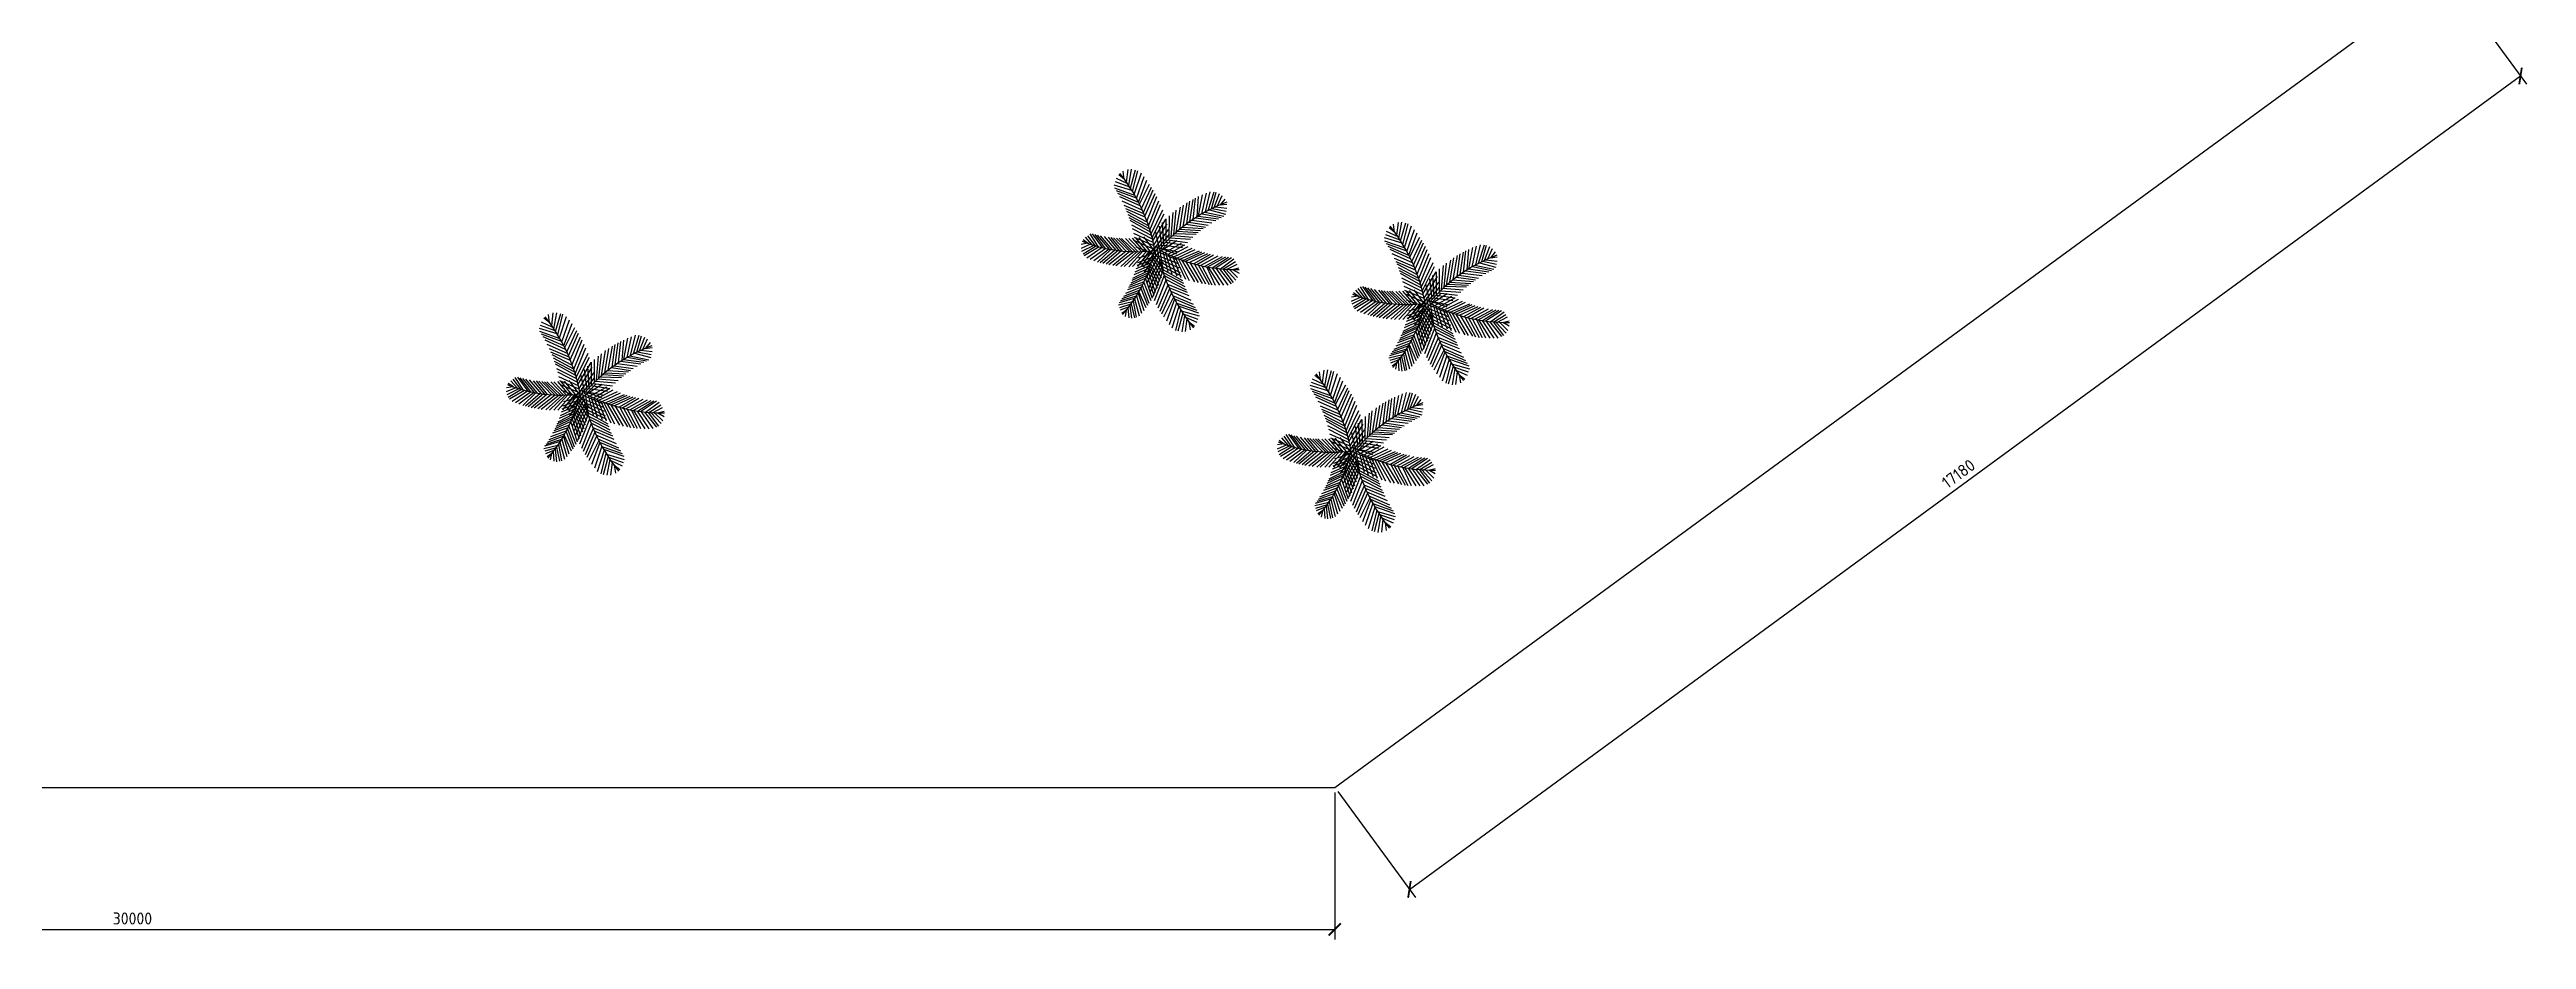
# Model space of a CAD drawing. Header units: millimetres. Extents: x -14813 to 141433, y -60308 to 84383.
# Drawn here: x 32265 to 63165, y -3364 to 7741 of the extents above; entities that cross this region are included whole.
import ezdxf

# ---------------------------------------------------------------- set-up
doc = ezdxf.new("R2010")
doc.units = ezdxf.units.MM
doc.layers.add('zelen', color=69, linetype='Continuous')
doc.layers.add('размер', color=1, linetype='Continuous', lineweight=25)
doc.layers.add('территория', color=74, linetype='Continuous', lineweight=25)
doc.styles.add('Аннотативный', font='')
doc.styles.get('Аннотативный').set_extended_font_data('GOST Common')
doc.dimstyles.new('Аннотативный', dxfattribs={"dimscale": 0, "dimtxt": 1.5, "dimasz": 1.5, "dimexe": 1.25, "dimexo": 0.625, "dimtad": 1, "dimdec": 0, "dimtxsty": 'Аннотативный', "dimblk": 'ARCHTICK', "dimcen": 2.5, "dimadec": 0, "dimazin": 0, "dimtfac": 1, "dimtdec": 0, "dimtmove": 0, "dimatfit": 3, "dimldrblk": 'CLOSEDBLANK', "dimfxl": 1, "dimarcsym": 0})

# ---------------------------------------------------------------- blocks, each defined once
blk = doc.blocks.new('p1')
at = {"layer": 'zelen'}
for p, q in [((-430, 876), (-503, 935)), ((-434, 879), (-447, 980)), ((-407, 844), (-387, 1002)), ((-379, 802), (-343, 1004)), ((-358, 770), (-295, 996)), ((-332, 727), (-266, 985)), ((-309, 689), (-221, 958)), ((-340, 741), (-561, 807)), ((-303, 678), (-554, 768)), ((-364, 779), (-545, 846)), ((-391, 821), (-533, 887)), ((-283, 643), (-533, 735)), ((-255, 589), (-513, 702)), ((-234, 547), (-490, 662)), ((-281, 639), (-186, 914)), ((-257, 594), (-153, 869)), ((-245, 570), (-118, 819)), ((-218, 514), (-94, 781)), ((-196, 466), (-74, 747)), ((-177, 418), (-48, 703)), ((-152, 356), (-28, 665)), ((385, 353), (424, 629)), ((425, 379), (455, 645)), ((473, 411), (492, 663)), ((493, 423), (543, 686)), ((533, 447), (590, 705)), ((578, 472), (638, 722)), ((614, 491), (686, 722)), ((655, 512), (714, 717)), ((687, 527), (755, 700)), ((728, 546), (788, 677)), ((766, 560), (824, 633)), ((-210, 495), (-462, 608)), ((-189, 448), (-434, 552)), ((-172, 407), (-416, 511)), ((-149, 346), (-403, 479)), ((-132, 300), (-386, 436)), ((-120, 263), (-372, 397)), ((-106, 219), (-360, 364)), ((-132, 300), (-3, 612)), ((-114, 243), (19, 565)), ((-100, 197), (46, 499)), ((-87, 152), (64, 449)), ((-77, 113), (84, 383)), ((-64, 57), (100, 325)), ((61, 69), (42, 338)), ((89, 99), (88, 385)), ((125, 136), (128, 422)), ((151, 161), (176, 463)), ((183, 191), (213, 493)), ((215, 219), (266, 532)), ((257, 255), (305, 558)), ((299, 289), (350, 587)), ((339, 319), (577, 283)), ((347, 325), (383, 607)), ((371, 343), (611, 306)), ((410, 369), (659, 337)), ((453, 398), (706, 365)), ((489, 421), (743, 385)), ((537, 449), (774, 402)), ((569, 467), (806, 417)), ((627, 498), (830, 444)), ((664, 516), (836, 482)), ((705, 535), (846, 519)), ((761, 559), (845, 570)), ((-855, 68), (-974, 16)), ((-889, 81), (-971, 67)), ((-816, 55), (-966, -20)), ((-885, 78), (-948, 122)), ((-785, 46), (-948, -56)), ((-746, 35), (-933, -76)), ((-833, 61), (-917, 156)), ((-710, 26), (-901, -105)), ((-794, 49), (-888, 175)), ((-758, 39), (-861, 197)), ((-665, 16), (-858, -122)), ((-701, 24), (-829, 200)), ((-624, 8), (-816, -138)), ((-669, 17), (-799, 192)), ((-620, 7), (-768, 183)), ((-603, 4), (-768, -153)), ((-582, 0), (-731, 175)), ((-536, -7), (-683, 165)), ((-494, -12), (-632, 156)), ((-458, -16), (-596, 152)), ((-405, -20), (-567, 148)), ((-364, -23), (-530, 145)), ((-332, -24), (-496, 143)), ((-295, -24), (-467, 142)), ((-260, -24), (-417, 141)), ((-221, -23), (-379, 142)), ((-95, 179), (-342, 305)), ((-82, 133), (-330, 261)), ((-187, -22), (-330, 144)), ((-72, 92), (-316, 203)), ((-63, 50), (-305, 152)), ((-53, -1), (-296, 105)), ((-152, -19), (-288, 147)), ((-42, -58), (-286, 32)), ((-110, -16), (-249, 151)), ((-31, 51), (-210, -135)), ((-23, 4), (-197, -219)), ((-63, -10), (-189, 160)), ((-55, 14), (117, 254)), ((-48, -28), (128, 193)), ((7, 8), (-45, 236)), ((-40, -75), (140, 109)), ((-29, 34), (216, -53)), ((35, 41), (4, 296)), ((17, 20), (248, -26)), ((23, -13), (222, 114)), ((52, 59), (291, 26)), ((70, -36), (281, 81)), ((84, 94), (320, 58)), ((111, 122), (353, 92)), ((113, -57), (319, 62)), ((139, 149), (391, 130)), ((148, -73), (362, 42)), ((170, 179), (422, 159)), ((183, -88), (412, 20)), ((198, 204), (464, 196)), ((223, -105), (451, 4)), ((230, 232), (488, 216)), ((257, 255), (518, 240)), ((292, 283), (551, 265)), ((-552, -5), (-733, -164)), ((-509, -10), (-702, -172)), ((-468, -15), (-661, -181)), ((-413, -20), (-627, -188)), ((-364, -23), (-579, -197)), ((-315, -24), (-538, -202)), ((-276, -24), (-479, -208)), ((-238, -24), (-436, -211)), ((-205, -22), (-379, -212)), ((-141, -292), (-341, -385)), ((-129, -259), (-331, -360)), ((-158, -20), (-330, -211)), ((-118, -228), (-315, -315)), ((-107, -193), (-303, -281)), ((-97, -162), (-290, -237)), ((-88, -131), (-279, -198)), ((-122, -17), (-271, -208)), ((-78, -91), (-271, -163)), ((-68, -48), (-259, -106)), ((-87, -13), (-220, -202)), ((-15, -38), (-185, -280)), ((-5, -81), (-167, -350)), ((-49, -9), (-151, -192)), ((8, -137), (-151, -408)), ((-136, -277), (-47, -531)), ((18, -175), (-129, -474)), ((-123, -242), (-24, -481)), ((-111, -208), (-8, -443)), ((32, -221), (-111, -524)), ((-102, -178), (11, -393)), ((-90, -136), (26, -349)), ((46, -266), (-83, -590)), ((-81, -102), (42, -295)), ((-73, -71), (53, -249)), ((-65, -35), (66, -184)), ((-18, -23), (227, -127)), ((-7, -74), (236, -173)), ((3, -115), (247, -224)), ((9, -5), (43, -236)), ((13, -156), (262, -282)), ((26, -202), (275, -326)), ((38, -243), (294, -384)), ((48, -25), (111, -274)), ((52, -286), (305, -417)), ((82, -42), (161, -300)), ((119, -60), (222, -327)), ((166, -81), (272, -347)), ((200, -95), (331, -368)), ((240, -111), (377, -382)), ((259, -119), (503, -15)), ((280, -127), (441, -400)), ((298, -133), (533, -25)), ((331, -144), (570, -36)), ((331, -144), (486, -410)), ((374, -158), (610, -47)), ((383, -161), (539, -420)), ((431, -175), (641, -55)), ((442, -178), (577, -427)), ((470, -185), (680, -64)), ((487, -189), (623, -433)), ((516, -196), (736, -76)), ((533, -200), (658, -437)), ((566, -207), (790, -85)), ((590, -211), (699, -440)), ((608, -215), (832, -90)), ((613, -216), (755, -443)), ((659, -223), (805, -443)), ((663, -224), (867, -94)), ((699, -229), (902, -97)), ((710, -231), (856, -442)), ((750, -235), (901, -424)), ((765, -237), (934, -113)), ((796, -240), (925, -410)), ((805, -240), (954, -146)), ((831, -242), (957, -380)), ((851, -244), (976, -178)), ((877, -245), (979, -346)), ((912, -246), (995, -226)), ((917, -245), (997, -291)), ((-300, -605), (-498, -663)), ((-284, -579), (-480, -639)), ((-259, -538), (-463, -614)), ((-241, -506), (-444, -584)), ((-220, -468), (-420, -544)), ((-202, -432), (-396, -501)), ((-188, -401), (-381, -471)), ((-167, -355), (-369, -447)), ((-152, -320), (-354, -415)), ((-305, -612), (-249, -824)), ((-282, -576), (-220, -791)), ((-261, -542), (-192, -758)), ((-251, -524), (-164, -721)), ((-228, -481), (-143, -693)), ((-209, -445), (-126, -668)), ((-192, -410), (-105, -635)), ((-170, -362), (-88, -606)), ((-152, -320), (-66, -567)), ((65, -323), (-61, -637)), ((86, -379), (-35, -689)), ((111, -441), (-14, -727)), ((131, -488), (11, -771)), ((153, -536), (32, -804)), ((181, -592), (56, -842)), ((65, -323), (320, -457)), ((82, -369), (337, -499)), ((193, -616), (91, -892)), ((106, -430), (351, -531)), ((123, -471), (370, -572)), ((145, -518), (398, -628)), ((169, -569), (427, -681)), ((191, -611), (450, -721)), ((-331, -651), (-505, -693)), ((-351, -680), (-494, -724)), ((-374, -711), (-486, -756)), ((-406, -752), (-465, -794)), ((-410, -754), (-424, -832)), ((-388, -728), (-379, -850)), ((-364, -697), (-345, -855)), ((-347, -673), (-308, -850)), ((-324, -641), (-285, -843)), ((218, -661), (125, -936)), ((246, -710), (160, -980)), ((269, -748), (206, -1006)), ((220, -665), (471, -754)), ((296, -791), (235, -1017)), ((240, -700), (491, -787)), ((277, -762), (499, -826)), ((317, -823), (283, -1025)), ((302, -799), (484, -865)), ((346, -864), (327, -1022)), ((330, -841), (471, -905)), ((368, -896), (442, -954)), ((373, -899), (387, -1000))]:
    blk.add_line(p, q, dxfattribs=at)
for centre, radius, start, end in [((-2221, -415), 2208, 8.5439, 38.2906), ((1536, -1292), 2007, 110.1895, 139.9362), ((-286, 1782), 1806, 248.0996, 277.8463), ((2146, 414), 2208, 189.1509, 218.8976), ((-1734, 320), 1706, 318.5391, 348.2858), ((964, 1760), 2007, 241.292, 271.0387)]:
    blk.add_arc(centre, radius, start, end, dxfattribs=at)
blk = doc.blocks.new('_ArchTick')
at = {"color": 0, "linetype": 'ByBlock', "const_width": 0.15}
blk.add_lwpolyline([(-0.5, -0.5), (0.5, 0.5)], dxfattribs=at)
blk = doc.blocks.new('*D95')
at = {"layer": 'Defpoints', "color": 0, "transparency": 16777216}
for p in [(18299, -1468), (48299, -1468), (48299, -3239)]:
    blk.add_point(p, dxfattribs=at)
at = {"layer": 'размер', "color": 0, "lineweight": -2, "transparency": 16777216}
for p, q in [((18299, -1530), (18299, -3364)), ((48299, -1530), (48299, -3364)), ((18299, -3239), (48299, -3239))]:
    blk.add_line(p, q, dxfattribs=at)
at = {"layer": 'размер', "color": 0, "lineweight": -2, "transparency": 16777216, "xscale": 150, "yscale": 150, "zscale": 150, "rotation": 180}
blk.add_blockref('_ArchTick', (18299, -3239), dxfattribs=at)
at = {"layer": 'размер', "color": 0, "lineweight": -2, "transparency": 16777216, "xscale": 150, "yscale": 150, "zscale": 150}
blk.add_blockref('_ArchTick', (48299, -3239), dxfattribs=at)
at = {"layer": 'размер', "color": 0, "transparency": 16777216, "insert": (33299, -3102), "char_height": 150, "attachment_point": 5, "style": 'Аннотативный'}
blk.add_mtext('30000', dxfattribs=at)
blk = doc.blocks.new('_ClosedBlank')
at = {"color": 0, "linetype": 'ByBlock', "lineweight": -2}
for p, q in [((-1, 0), (0, 0)), ((0, 0), (-1, 0)), ((-1, 0), (-1, 0))]:
    blk.add_line(p, q, dxfattribs=at)
blk = doc.blocks.new('*D96')
at = {"layer": 'Defpoints', "color": 0, "transparency": 16777216}
for p in [(62160, 8683), (63091, 7411), (48299, -1468)]:
    blk.add_point(p, dxfattribs=at)
at = {"layer": 'размер', "color": 0, "lineweight": -2, "transparency": 16777216}
for p, q in [((62197, 8632), (63165, 7310)), ((49230, -2739), (63091, 7411)), ((48336, -1518), (49304, -2840))]:
    blk.add_line(p, q, dxfattribs=at)
at = {"layer": 'размер', "color": 0, "lineweight": -2, "transparency": 16777216, "xscale": 150, "yscale": 150, "zscale": 150}
for p, rotation in [((63091, 7411), 36.2157797651852), ((49230, -2739), 216.2157797651852)]:
    blk.add_blockref('_ArchTick', p, dxfattribs=dict(at, rotation=rotation))
at = {"layer": 'размер', "color": 0, "transparency": 16777216, "insert": (56079, 2447), "char_height": 150, "attachment_point": 5, "rotation": 36.2158, "style": 'Аннотативный'}
blk.add_mtext('17180', dxfattribs=at)

msp = doc.modelspace()

# ---------------------------------------------------------------- linework, layer by layer
at = {"layer": 'территория'}
msp.add_lwpolyline([(18299, -1467.6), (48299, -1467.6), (62159.8, 8682.9), (59711, 28532.4), (27013.2, 28532.4), (18299, -1467.6)], dxfattribs=at)

# ---------------------------------------------------------------- block references
at = {"layer": 'zelen'}
for p in [(46106.9, 5242.7), (49478.6, 4582.7), (38936.6, 3452.9), (48554.1, 2739.7)]:
    msp.add_blockref('p1', p, dxfattribs=at)

# ---------------------------------------------------------------- dimensions: what is measured, and where the dimension line sits
at = {"layer": 'размер'}
dim = msp.add_aligned_dim(p1=(48299, -1467.6), p2=(62159.8, 8682.9), distance=-1576.3, dimstyle='Аннотативный', dxfattribs=at)
dim.commit()
dim.dimension.update_dxf_attribs({"geometry": '*D96', "text_midpoint": (56079.5, 2446.8)})
dim = msp.add_linear_dim(base=(48299, -3239), p1=(18299, -1467.6), p2=(48299, -1467.6), dimstyle='Аннотативный', dxfattribs=at)
dim.commit()
dim.dimension.update_dxf_attribs({"geometry": '*D95', "text_midpoint": (33299, -3101.5)})

doc.saveas('drawing.dxf')
